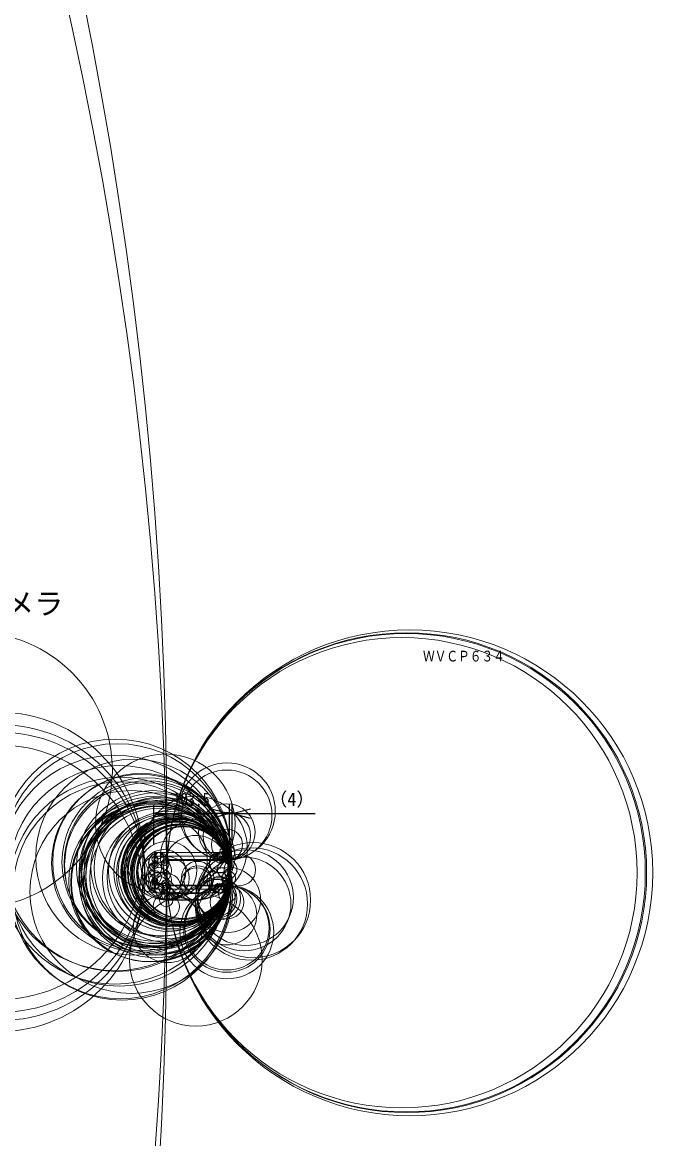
# Model space of a CAD drawing. Units: millimetres, scale not verified. Extents: x -1124 to 81, y -553 to 593.
# Drawn here: x -5.1 to 81.1, y -18.3 to 134.4 of the extents above; entities that cross this region are included whole.
import ezdxf
from ezdxf.enums import TextEntityAlignment as Align

# ---------------------------------------------------------------- set-up
doc = ezdxf.new("R2010")
doc.units = ezdxf.units.MM
doc.header["$LTSCALE"] = 0.125
doc.linetypes.add('USER1', pattern=[13.2, 10, -1, 0.1, -1, 0.1, -1])
for name, color, linetype in [('0-0_0', 7, 'Continuous'), ('0-1_MOJI1', 7, 'Continuous'), ('0-3_TOUROKU', 7, 'Continuous'), ('0-4_SUNPO', 7, 'Continuous')]:
    doc.layers.add(name, color=color, linetype=linetype)
doc.layers.add('0-5_GAIKEI', color=1, linetype='Continuous', lineweight=18)
doc.styles.add('ＭＳ ゴシック', font='')
doc.styles.get('ＭＳ ゴシック').set_extended_font_data('MS Gothic')

# ---------------------------------------------------------------- blocks, each defined once
blk = doc.blocks.new('_Open30')
at = {"layer": '0-0_0'}
blk.add_line((0, 0), (-1, 0), dxfattribs=at)
blk.add_lwpolyline([(-1, 0.26795), (0, 0), (-1, -0.26795)], dxfattribs=at)
blk = doc.blocks.new('D2')
at = {"layer": '0-4_SUNPO'}
for p, q in [((77.3681, 335.3284), (77.3681, 340.8692)), ((87.7181, 335.3284), (87.7181, 340.8692)), ((79.8681, 339.6192), (85.2181, 339.6192))]:
    blk.add_line(p, q, dxfattribs=at)
at = {"layer": '0-4_SUNPO', "xscale": 2.5, "yscale": 2.5, "rotation": 180}
blk.add_blockref('_Open30', (77.3681, 339.6192), dxfattribs=at)
at = {"layer": '0-4_SUNPO', "xscale": 2.5, "yscale": 2.5}
blk.add_blockref('_Open30', (87.7181, 339.6192), dxfattribs=at)
at = {"layer": '0-4_SUNPO', "style": 'ＭＳ ゴシック', "width": 0.8}
blk.add_text('103.5', height=1.833, dxfattribs=at).set_placement((80.0431, 340.1192), align=Align.BOTTOM_LEFT)
blk = doc.blocks.new('D3')
at = {"layer": '0-4_SUNPO'}
for p, q in [((87.7181, 335.3284), (87.7181, 340.8692)), ((88.0981, 335.3284), (88.0981, 340.8692)), ((85.2181, 339.6192), (82.7181, 339.6192)), ((87.7181, 339.6192), (88.0981, 339.6192)), ((90.5981, 339.6192), (99.4315, 339.6192))]:
    blk.add_line(p, q, dxfattribs=at)
at = {"layer": '0-4_SUNPO', "xscale": 2.5, "yscale": 2.5}
blk.add_blockref('_Open30', (87.7181, 339.6192), dxfattribs=at)
at = {"layer": '0-4_SUNPO', "xscale": 2.5, "yscale": 2.5, "rotation": 180}
blk.add_blockref('_Open30', (88.0981, 339.6192), dxfattribs=at)
at = {"layer": '0-4_SUNPO', "style": 'ＭＳ ゴシック'}
blk.add_text('（4）', height=1.833, dxfattribs=at).set_placement((93.1398, 340.1192), align=Align.BOTTOM_LEFT)

msp = doc.modelspace()

# ---------------------------------------------------------------- linework, layer by layer
at = {"layer": '0-5_GAIKEI', "color": 7}
for p, q in [((12.9403, 20.6902), (12.9176, 18.0894)), ((22.5239, 20.7894), (13.0403, 20.7894)), ((12.8676, 19.8345), (12.9328, 19.8356)), ((12.8676, 19.8345), (12.8676, 16.2443)), ((23.0398, 19.4444), (23.5976, 19.4444)), ((23.1863, 18.4944), (23.5976, 18.4944)), ((23.5976, 18.4944), (23.5976, 19.4444)), ((12.9176, 18.0394), (12.9407, 15.3885)), ((23.2176, 18.0894), (23.198, 18.0894)), ((23.1992, 18.0394), (23.2176, 18.0394)), ((12.8676, 16.2443), (12.9333, 16.2431)), ((22.5518, 15.2894), (13.0407, 15.2894)), ((14.3176, 15.2894), (14.3176, 15.1894)), ((19.5676, 15.2894), (19.5676, 15.1894)), ((14.6552, 14.3212), (14.3176, 15.1894)), ((19.2796, 14.2894), (14.7018, 14.2894)), ((19.5676, 15.1894), (19.3278, 14.326))]:
    msp.add_line(p, q, dxfattribs=at)
at = {"layer": '0-5_GAIKEI'}
for p, q in [((13.0365, 20.3123), (13.0296, 19.4845)), ((13.0403, 20.7894), (13.0365, 20.3123)), ((22.6976, 20.3123), (13.0365, 20.3123)), ((13.4426, 20.7978), (13.4427, 20.7973)), ((13.5426, 20.7973), (13.5426, 20.8084)), ((13.5926, 20.7973), (13.5926, 20.8084)), ((13.6925, 20.7973), (13.6926, 20.7978)), ((21.7426, 20.7978), (21.7427, 20.7973)), ((21.8426, 20.7973), (21.8426, 20.8084)), ((21.8926, 20.7973), (21.8926, 20.8084)), ((21.9925, 20.7973), (21.9926, 20.7978)), ((13.0296, 19.4845), (13.0176, 18.0894)), ((13.0296, 19.4845), (14.6454, 19.4846)), ((14.5976, 19.7894), (14.6476, 19.7394)), ((14.5976, 18.0894), (14.5976, 19.7894)), ((14.5976, 19.7394), (22.9693, 19.7394)), ((14.6485, 19.8394), (14.6332, 18.0894)), ((14.6603, 19.4929), (14.6454, 19.4929)), ((14.6476, 19.7385), (16.0183, 19.7385)), ((14.6476, 19.7376), (14.7117, 19.7376)), ((22.8456, 19.8394), (14.6485, 19.8394)), ((14.6501, 18.3299), (14.6603, 19.4929)), ((14.6543, 18.3299), (14.6501, 18.3299)), ((14.6603, 19.4929), (14.662, 19.688)), ((14.6603, 19.4929), (14.6635, 19.4928)), ((14.6635, 19.4928), (14.6649, 19.6851)), ((14.6976, 16.3471), (14.6976, 19.7314)), ((22.8686, 19.7345), (14.7148, 19.7345)), ((16.0183, 19.7385), (16.0193, 19.7374)), ((16.0193, 19.7374), (16.0193, 19.7394)), ((22.5658, 19.7374), (16.0193, 19.7374)), ((22.5658, 19.7374), (22.5658, 19.7394)), ((22.5676, 19.7392), (22.5658, 19.7374)), ((22.8526, 19.7394), (22.8456, 19.8394)), ((22.9407, 19.837), (22.9401, 19.8394)), ((12.9176, 18.0894), (14.6332, 18.0894)), ((12.9176, 18.0394), (14.6489, 18.0394)), ((13.0176, 18.0394), (13.0304, 16.5534)), ((13.0224, 18.0394), (13.0232, 18.0893)), ((13.0723, 18.0394), (13.0732, 18.0894)), ((13.3841, 18.0394), (13.3832, 18.0894)), ((13.405, 18.0394), (13.4041, 18.0894)), ((13.7302, 18.0394), (13.7311, 18.0894)), ((13.7511, 18.0394), (13.752, 18.0894)), ((14.1476, 18.0394), (14.1467, 18.0894)), ((14.3032, 18.0394), (14.3032, 18.0894)), ((14.3049, 18.0394), (14.3049, 18.0894)), ((14.5976, 18.0394), (14.5976, 16.2894)), ((14.6328, 18.0394), (14.6476, 16.3394)), ((14.6542, 17.7488), (14.6501, 17.7488)), ((14.6603, 16.5859), (14.6501, 17.7488)), ((14.6976, 18.0394), (14.653, 18.0394)), ((14.6457, 16.5533), (13.0304, 16.5534)), ((13.0304, 16.5534), (13.0369, 15.7747)), ((13.0369, 15.7747), (22.7157, 15.7747)), ((13.0369, 15.7747), (13.0407, 15.2894)), ((13.4427, 15.2814), (13.4426, 15.2809)), ((13.5426, 15.2703), (13.5426, 15.2814)), ((13.5926, 15.2703), (13.5926, 15.2814)), ((13.6926, 15.2809), (13.6925, 15.2814)), ((14.5976, 16.3394), (22.9731, 16.3394)), ((14.5976, 16.2894), (14.6476, 16.3394)), ((14.6176, 15.2894), (14.6176, 15.1894)), ((14.6454, 16.5859), (14.6603, 16.5859)), ((14.6458, 16.2394), (14.6476, 16.3394)), ((22.8519, 16.2394), (14.6458, 16.2394)), ((14.7117, 16.3411), (14.6476, 16.3411)), ((16.0181, 16.34), (14.6476, 16.34)), ((14.6603, 16.5859), (14.6634, 16.5859)), ((14.662, 16.3907), (14.6603, 16.5859)), ((14.6647, 16.3935), (14.6634, 16.5859)), ((14.7146, 16.3441), (14.7117, 16.3411)), ((22.8767, 16.3441), (14.7146, 16.3441)), ((16.0192, 16.3411), (22.566, 16.3411)), ((16.0192, 16.3394), (16.0192, 16.3411)), ((18.6551, 15.1894), (18.6551, 15.2894)), ((18.9762, 15.1894), (18.9762, 15.2894)), ((21.7427, 15.2814), (21.7426, 15.2809)), ((21.8426, 15.2703), (21.8426, 15.2814)), ((21.8926, 15.2703), (21.8926, 15.2814)), ((21.9926, 15.2809), (21.9925, 15.2814)), ((22.566, 16.3411), (22.566, 16.3394)), ((22.5678, 16.3394), (22.566, 16.3411)), ((22.8526, 16.3394), (22.8519, 16.2394)), ((22.9472, 16.2416), (22.9465, 16.2393)), ((22.9742, 16.3394), (22.9736, 16.3394)), ((22.9742, 16.3394), (22.9779, 16.3346)), ((18.6551, 15.1894), (14.6205, 15.1894)), ((14.6205, 15.1894), (14.926, 14.3167)), ((14.926, 14.3167), (14.926, 14.2894)), ((18.5716, 14.3167), (14.926, 14.3167)), ((18.5716, 14.3167), (18.5716, 14.2894)), ((19.3278, 14.326), (18.8974, 14.326)), ((18.9762, 15.1894), (19.5676, 15.1894))]:
    msp.add_line(p, q, dxfattribs=at)
at = {"layer": '0-5_GAIKEI', "color": 7, "linetype": 'USER1'}
for p, q in [((14.6676, 14.2894), (14.6552, 14.3212)), ((14.7018, 14.2894), (14.6676, 14.2894)), ((19.3176, 14.2894), (19.2796, 14.2894)), ((19.3278, 14.326), (19.3176, 14.2894))]:
    msp.add_line(p, q, dxfattribs=at)
at = {"layer": '0-5_GAIKEI'}
for centre, radius in [((-554.5299, 23.4192), 569.2069), ((-550.9735, 12.7363), 565.6499), ((-11.6558, 32.0751), 18.8678), ((47.8838, 18.0336), 33.2349), ((47.473, 18.0468), 32.8241), ((47.3842, 18.0383), 32.7312), ((46.8217, 18.0396), 32.1687), ((-8.2479, 20.3448), 19.6416), ((-8.04, 18.6088), 19.6558), ((-8.0038, 17.5324), 19.6916), ((-8.2662, 15.9115), 19.6008), ((7.5921, 20.4813), 15.8396), ((7.8522, 20.1072), 15.5881), ((7.5472, 18.4683), 15.6684), ((14.4428, 24.7326), 9.5531), ((8.1285, 17.6209), 15.087), ((10.1391, 20.1774), 13.4085), ((22.8905, 26.4483), 6.609), ((22.8661, 25.9121), 6.1776), ((8.3085, 15.9516), 15.143), ((11.0799, 19.3392), 12.1733), ((11.1841, 19.5005), 12.1186), ((11.8658, 19.4782), 11.5481), ((11.9777, 19.2591), 11.3769), ((8.5365, 15.5448), 14.9429), ((9.8093, 15.4087), 13.8722), ((11.943, 19.0671), 11.2646), ((12.7305, 18.8247), 10.445), ((12.2546, 16.8799), 10.9968), ((12.4054, 16.7371), 10.8955), ((12.4697, 16.6887), 10.8586), ((12.8866, 18.2549), 10.2149), ((13.1295, 18.8194), 10.1477), ((13.0751, 17.8235), 10.0265), ((13.2747, 18.2516), 9.9268), ((13.3906, 17.8255), 9.811), ((13.797, 18.8555), 9.5191), ((18.5751, 21.4093), 7.0926), ((12.9225, 17.0971), 10.2903), ((13.061, 16.7724), 10.3482), ((13.1405, 16.9795), 10.2083), ((13.3788, 17.3205), 9.792), ((13.7059, 17.3145), 9.5679), ((14.5876, 17.2958), 8.7347), ((14.8872, 18.2314), 8.2099), ((15.262, 18.2099), 7.8414), ((22.8765, 23.6065), 3.872), ((22.8798, 23.085), 3.2458), ((15.4414, 17.8566), 7.6656), ((15.5548, 18.1665), 7.5453), ((15.7976, 18.1802), 7.4075), ((15.8411, 18.1687), 7.3593), ((15.8657, 18.1744), 7.3458), ((15.8157, 17.9119), 7.2847), ((15.9437, 17.9375), 7.1591), ((16.1095, 17.9139), 7.0909), ((16.1237, 17.9073), 7.0879), ((14.6905, 19.8223), 5.5106), ((16.2417, 18.121), 6.9668), ((16.2791, 18.0609), 6.9118), ((16.4324, 17.9651), 6.7721), ((16.5008, 18.0303), 6.6853), ((16.5171, 17.9603), 6.6917), ((16.5733, 17.9977), 6.6278), ((16.7067, 18.0966), 6.5014), ((18.8852, 20.2886), 5.1015), ((16.9258, 18.0594), 6.2717), ((18.632, 18.7276), 4.4103), ((22.8966, 21.8707), 2.136), ((14.7404, 18.3364), 4.0239), ((26.2152, 13.7635), 7.6938), ((26.4512, 14.2827), 7.8797), ((22.9173, 20.7546), 1.0198), ((14.2673, 18.1915), 3.0142), ((13.3121, 18.3517), 1.9697), ((14.7595, 17.2733), 2.9606), ((13.5475, 19.4023), 1.3958), ((13.5625, 19.4062), 1.3916), ((13.5727, 19.4066), 1.3912), ((13.5873, 19.4147), 1.3834), ((13.0424, 19.8817), 0.4307), ((13.0326, 20.1469), 0.1653), ((13.5675, 20.1282), 0.6812), ((13.5676, 20.1277), 0.6812), ((13.5676, 20.1281), 0.6808), ((13.5679, 20.1289), 0.6804), ((13.0187, 20.194), 0.1162), ((13, 20.2296), 0.076), ((12.9821, 20.2506), 0.0484), ((13.0084, 20.2537), 0.0722), ((12.9762, 20.2591), 0.0396), ((12.967, 20.2604), 0.0304), ((12.9627, 20.2623), 0.0257), ((13.5627, 20.3765), 0.4213), ((13.5725, 20.3751), 0.4226), ((14.7153, 19.7844), 0.1178), ((14.7906, 19.8104), 0.1775), ((25.227, 13.7737), 6.4117), ((25.4338, 14.6363), 6.5437), ((21.8475, 19.4023), 1.3958), ((21.8625, 19.4062), 1.3916), ((21.8727, 19.4066), 1.3912), ((21.8873, 19.4147), 1.3834), ((21.8675, 20.1282), 0.6812), ((21.8676, 20.1277), 0.6812), ((21.8676, 20.1281), 0.6808), ((21.8679, 20.1289), 0.6804), ((21.8627, 20.3765), 0.4213), ((21.8725, 20.3751), 0.4226), ((22.3714, 20.2005), 0.7551), ((22.4942, 20.5044), 0.2028), ((22.6091, 20.3334), 0.3088), ((22.7971, 19.9058), 0.4185), ((22.6001, 20.4771), 0.1648), ((22.5968, 20.5442), 0.0977), ((22.5904, 20.5629), 0.0909), ((22.5974, 20.544), 0.0978), ((22.5973, 20.5461), 0.0958), ((22.6006, 20.5538), 0.0874), ((24.6647, 18.4329), 2.1441), ((22.6055, 20.5622), 0.0778), ((22.6066, 20.566), 0.0746), ((22.6139, 20.5699), 0.0664), ((22.7397, 20.1685), 0.1496), ((22.7398, 20.2116), 0.1065), ((22.7189, 20.2561), 0.0822), ((22.6586, 20.5895), 0.0177), ((22.6643, 20.5907), 0.012), ((22.667, 20.5926), 0.00875), ((22.6718, 20.594), 0.0038), ((22.7444, 20.2415), 0.0763), ((22.6719, 20.5946), 0.00348), ((22.6731, 20.5943), 0.00245), ((22.6738, 20.5949), 0.00161), ((22.674, 20.5952), 0.00136), ((22.6942, 20.6033), 0.0205), ((22.6867, 20.6002), 0.0124), ((22.6797, 20.5971), 0.00466), ((22.679, 20.597), 0.00401), ((22.6771, 20.5964), 0.00197), ((22.6769, 20.5958), 0.00156), ((22.7521, 20.2652), 0.0513), ((22.7502, 20.2751), 0.0456), ((22.7607, 20.2792), 0.0349), ((22.7673, 20.2868), 0.0248), ((22.8778, 19.8163), 0.1195), ((22.9106, 19.7873), 0.0758), ((23.2123, 19.5538), 0.3057), ((22.9359, 19.8602), 0.0212), ((22.9367, 19.8553), 0.0163), ((13.5616, 17.0203), 1.7393), ((13.5736, 17.0199), 1.739), ((13.0274, 18.5639), 0.9207), ((13.0225, 19.0517), 0.4328), ((13.0101, 19.1841), 0.2999), ((12.9876, 19.3231), 0.1591), ((12.9746, 19.3777), 0.1029), ((12.9482, 19.4474), 0.0284), ((12.9519, 19.4567), 0.0242), ((12.9412, 19.4609), 0.0132), ((12.9418, 19.4622), 0.0128), ((12.9377, 19.4651), 0.0078), ((14.3766, 19.4037), 0.4028), ((14.4994, 19.5236), 0.3014), ((14.7238, 19.5193), 0.2154), ((14.6048, 19.6287), 0.0824), ((14.6513, 19.7264), 0.113), ((14.7558, 19.5525), 0.1882), ((14.7628, 19.5776), 0.1671), ((14.6474, 19.7895), 0.0498), ((14.646, 19.7904), 0.0482), ((14.6469, 19.7904), 0.0488), ((14.6473, 19.7914), 0.0479), ((14.7155, 19.6316), 0.106), ((14.7167, 19.6522), 0.0823), ((14.7272, 19.6441), 0.0922), ((14.7202, 19.6718), 0.0637), ((14.7848, 19.6818), 0.1229), ((14.7118, 19.6878), 0.0499), ((14.7081, 19.6889), 0.046), ((14.716, 19.6828), 0.0519), ((14.7957, 19.6785), 0.131), ((14.7396, 19.6829), 0.0747), ((14.7146, 19.6846), 0.0498), ((14.7063, 19.6867), 0.0412), ((14.7103, 19.6939), 0.0435), ((14.7117, 19.6888), 0.0446), ((14.7135, 19.6904), 0.044), ((14.7124, 19.6981), 0.0362), ((18.7272, 16.5049), 2.1856), ((18.8681, 17.3926), 2.2059), ((18.8856, 17.088), 1.9008), ((23.0297, 14.3324), 4.4579), ((21.8616, 17.0203), 1.7393), ((21.8736, 17.0199), 1.739), ((22.9185, 18.4981), 1.3413), ((22.9188, 19.5668), 0.2728), ((22.9248, 19.6314), 0.208), ((22.9544, 19.7769), 0.0415), ((23.2002, 19.5688), 0.287), ((23.1462, 19.6073), 0.2208), ((22.9564, 19.7635), 0.0279), ((23.0881, 19.6539), 0.1463), ((23.0186, 19.7023), 0.0617), ((23.1736, 18.9694), 0.099), ((13.0286, 17.4388), 0.8855), ((13.5476, 16.6793), 1.3986), ((13.5802, 16.4343), 1.1536), ((13.0234, 16.961), 0.4076), ((13.0219, 16.9001), 0.3467), ((13.0104, 16.8333), 0.2792), ((12.9914, 16.7205), 0.1649), ((14.7593, 16.1105), 1.7979), ((14.3722, 15.9943), 0.8145), ((14.4033, 16.6504), 0.3665), ((14.4044, 16.6472), 0.3635), ((14.7718, 16.5814), 0.2457), ((21.8166, 14.5044), 2.9245), ((21.5736, 14.5112), 2.6815), ((21.4459, 14.5604), 2.5497), ((21.8476, 16.6793), 1.3986), ((21.8802, 16.4343), 1.1536), ((23.1257, 17.2762), 0.9466), ((22.6043, 16.4311), 0.3847), ((22.9258, 16.8853), 0.646), ((13.0419, 16.1919), 0.4172), ((13.0325, 15.9383), 0.1634), ((13.0312, 15.9352), 0.1602), ((12.9742, 16.6511), 0.0934), ((13.5676, 15.951), 0.6811), ((13.5677, 15.9505), 0.6812), ((13.5675, 15.9506), 0.6807), ((13.5673, 15.9498), 0.6804), ((13.0193, 15.8954), 0.1187), ((12.9497, 16.5909), 0.0284), ((13, 15.8576), 0.0762), ((12.9529, 16.5816), 0.0241), ((12.9423, 16.5778), 0.0134), ((12.9431, 16.5766), 0.0131), ((12.9387, 16.5737), 0.00794), ((12.9819, 15.8359), 0.0479), ((13.0053, 15.8322), 0.0687), ((12.9666, 15.8258), 0.0296), ((12.9643, 15.8246), 0.027), ((13.5695, 15.8862), 0.6052), ((13.5655, 15.8656), 0.5846), ((14.7467, 15.2157), 0.903), ((14.6371, 15.6616), 0.4725), ((14.3501, 15.3118), 0.1318), ((14.3636, 15.2541), 0.0799), ((14.3442, 15.2366), 0.0564), ((14.5797, 16.4748), 0.1176), ((14.7238, 16.5609), 0.217), ((14.6554, 16.3607), 0.1217), ((14.6203, 15.2382), 0.0488), ((14.7676, 16.5128), 0.1799), ((14.7151, 16.2942), 0.1177), ((14.6473, 16.2892), 0.0497), ((14.6463, 16.2884), 0.0486), ((14.6408, 16.2877), 0.043), ((14.6478, 16.2892), 0.0498), ((14.7163, 16.4585), 0.1175), ((14.6462, 16.2835), 0.044), ((14.7162, 16.4211), 0.077), ((14.7246, 16.427), 0.0843), ((14.7189, 16.4045), 0.0612), ((14.7846, 16.3969), 0.1227), ((14.7088, 16.3902), 0.0468), ((14.7118, 16.3909), 0.0497), ((14.7096, 16.39), 0.0474), ((14.7107, 16.3896), 0.0483), ((14.7964, 16.4001), 0.1319), ((14.7173, 16.3952), 0.0528), ((14.715, 16.3944), 0.0504), ((14.7173, 16.3934), 0.0524), ((14.7104, 16.3928), 0.0455), ((14.7136, 16.3907), 0.0465), ((14.7139, 16.3878), 0.0437), ((14.7079, 16.3837), 0.0376), ((14.7119, 16.3784), 0.034), ((22.8737, 9.9294), 6.4147), ((22.8753, 10.3318), 5.9078), ((22.8947, 10.4859), 5.7537), ((22.8821, 12.2598), 4.0843), ((22.9013, 14.0339), 2.31), ((21.8676, 15.951), 0.6811), ((21.8677, 15.9505), 0.6812), ((21.8675, 15.9506), 0.6807), ((21.8673, 15.9498), 0.6804), ((21.8695, 15.8862), 0.6052), ((21.8655, 15.8656), 0.5846), ((22.9225, 15.157), 1.1868), ((22.572, 16.0188), 0.5143), ((22.5255, 15.5714), 0.1942), ((22.631, 15.7338), 0.2936), ((22.8058, 16.1594), 0.3951), ((22.6241, 15.609), 0.1686), ((22.6205, 15.5456), 0.1052), ((22.6218, 15.5297), 0.0893), ((22.6245, 15.5307), 0.0899), ((22.6267, 15.5192), 0.0804), ((22.6303, 15.5207), 0.0782), ((22.7701, 16.389), 0.2138), ((22.6433, 15.5097), 0.0612), ((22.7565, 15.9248), 0.1554), ((22.756, 15.9059), 0.1364), ((22.6654, 15.5009), 0.0378), ((22.812, 16.3805), 0.171), ((22.9486, 16.0492), 0.2942), ((22.7584, 15.8676), 0.0981), ((22.6835, 15.4959), 0.0191), ((22.684, 15.4958), 0.0186), ((22.684, 15.4952), 0.0184), ((22.7523, 15.8212), 0.0643), ((22.6954, 15.4903), 0.00594), ((22.7623, 15.4648), 0.0657), ((22.6996, 15.4896), 0.00177), ((22.7389, 15.4744), 0.0404), ((22.7654, 15.8356), 0.0654), ((22.7086, 15.4859), 0.00796), ((22.7084, 15.4857), 0.0078), ((22.7049, 15.4868), 0.00418), ((22.7063, 15.4871), 0.00538), ((22.7034, 15.4882), 0.00228), ((22.7028, 15.4885), 0.00156), ((22.7749, 15.8148), 0.0425), ((22.786, 15.8016), 0.0253), ((22.8882, 16.2765), 0.1052), ((22.9163, 16.2841), 0.0796), ((22.9537, 16.2447), 0.0991), ((22.9349, 16.3092), 0.0698), ((22.9368, 16.3483), 0.0422), ((22.9436, 16.1944), 0.0454), ((22.9417, 16.2158), 0.0241), ((22.9433, 16.2274), 0.0123), ((22.9653, 16.316), 0.0269), ((23.0889, 16.4326), 0.149), ((23.0185, 16.3756), 0.0585), ((22.9698, 16.3464), 0.00386), ((22.9823, 16.3358), 0.00504), ((18.6345, 6.1272), 9.0621), ((14.8022, 10.4659), 4.7299), ((14.585, 13.402), 1.7878), ((14.5877, 14.2814), 0.9084), ((14.3389, 15.2104), 0.0296), ((14.7046, 14.6745), 0.3603), ((14.619, 15.1267), 0.0627), ((14.6185, 15.1671), 0.0223), ((14.6197, 15.1721), 0.0173), ((14.6199, 15.2023), 0.0129), ((14.6206, 15.2023), 0.013), ((14.6907, 14.3896), 0.077), ((14.6802, 14.3806), 0.0654), ((14.6746, 14.35), 0.0343), ((14.7018, 14.3394), 0.05), ((18.7239, 14.376), 0.1806), ((18.8455, 14.4266), 0.1377), ((18.8318, 14.3416), 0.0674), ((18.849, 14.336), 0.0494), ((18.8556, 14.338), 0.0485), ((18.8538, 14.3313), 0.0427), ((18.8552, 14.3325), 0.0423), ((18.8588, 14.321), 0.0312), ((18.9774, 15.0928), 0.0966), ((18.9781, 15.1012), 0.0882), ((18.9763, 15.1477), 0.0417), ((18.9758, 15.1557), 0.0337), ((18.9762, 15.1569), 0.0324), ((19.2796, 14.3394), 0.05)]:
    msp.add_circle(centre, radius, dxfattribs=at)
at = {"layer": '0-5_GAIKEI', "color": 7}
for centre, radius in [((13.9998, 18.6831), 9.2827), ((13.3081, 17.0631), 10.0322), ((14.8903, 17.4467), 8.4063), ((15.9218, 18.17), 7.2934), ((16.0346, 18.1667), 7.1844), ((16.0401, 18.1651), 7.1787), ((16.0414, 18.1646), 7.1773), ((16.6226, 17.974), 6.5961), ((16.6235, 17.9742), 6.5951), ((16.6237, 17.9743), 6.5949), ((16.8571, 18.0711), 6.3429), ((13.0403, 20.6894), 0.1), ((22.5239, 20.6894), 0.1), ((13.0407, 15.3894), 0.1), ((22.5518, 15.3894), 0.1)]:
    msp.add_circle(centre, radius, dxfattribs=at)

# ---------------------------------------------------------------- block references
at = {"layer": '0-4_SUNPO'}
for name in ['D3', 'D2']:
    msp.add_blockref(name, (-64.5005, -313.4939), dxfattribs=at)

# ---------------------------------------------------------------- texts
at = {"layer": '0-1_MOJI1', "style": 'ＭＳ ゴシック'}
msp.add_text('カラーテレビカメラ', height=2.933, dxfattribs=at).set_placement((-35.5005, 52.5061), align=Align.BOTTOM_LEFT)
at = {"layer": '0-3_TOUROKU', "style": 'ＭＳ ゴシック', "width": 0.8}
msp.add_text('ＷＶＣＰ６３４', height=1.466, dxfattribs=at).set_placement((49.6995, 46.5061), align=Align.BOTTOM_LEFT)

doc.saveas('drawing.dxf')
